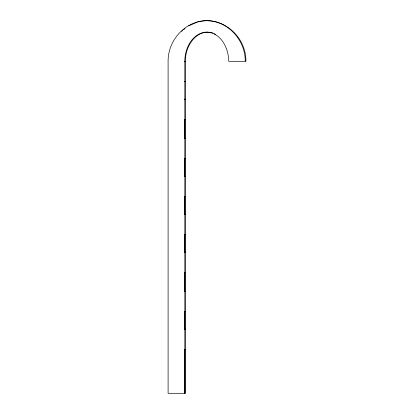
<?xml version="1.0" encoding="UTF-8"?>
<svg xmlns="http://www.w3.org/2000/svg" width="414" height="414" viewBox="0 0 414 414"><rect width="100%" height="100%" fill="white"/><g stroke="black" fill="none" stroke-linecap="round" stroke-linejoin="round"><path stroke-width="0.62" d="M184.82 349.468L184.82 393.3L184.815 61.303C184.716 48.407 192.37 32.809 206.741 32.069C221.117 32.809 228.771 48.407 228.668 61.303L245.9 61.303C246.371 36.479 221.976 14.951 197.343 22.082M184.82 329.233L184.82 311.582M184.82 291.347L184.82 272.345M184.82 252.11L184.82 234.459M184.82 214.219L184.82 196.552M184.82 176.317L184.82 158.666M184.82 138.431L184.82 119.429M245.243 61.303C245.466 40.344 228.083 20.695 206.674 20.7C185.265 20.695 167.877 40.344 168.1 61.303L168.1 393.3L185.472 393.3L185.472 61.303C184.737 46.72 196.583 27.929 213.075 33.063M181.549 31.381L182.548 30.574M183.547 29.772L185.048 28.561M188.624 25.885L196.764 22.335M184.189 61.303L185.472 61.303M184.189 81.537L185.472 81.537M184.189 99.189L185.472 99.189M184.189 119.429L185.472 119.429M184.189 138.431L185.472 138.431M184.189 158.666L185.472 158.666M184.189 176.317L185.472 176.317M184.189 196.552L185.472 196.552M184.189 214.219L185.472 214.219M184.189 234.459L185.472 234.459M184.189 252.11L185.472 252.11M184.189 272.345L185.472 272.345M184.189 291.347L185.472 291.347M184.189 311.582L185.472 311.582M184.189 329.233L185.472 329.233M184.189 349.468L185.472 349.468M214.131 33.648L215.72 34.528"/></g></svg>
